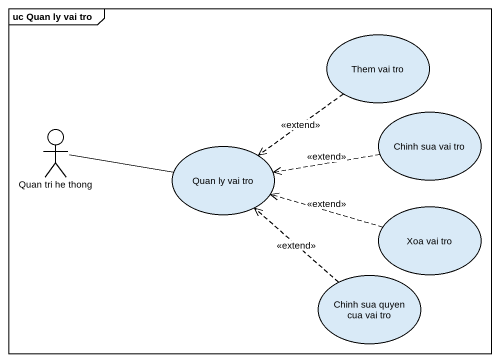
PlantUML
@startuml
mainframe uc Quan ly vai tro
usecase "Them vai tro" as Them_vai_tro
actor "Quan tri he thong" as Quan_tri_he_thong
usecase "Chinh sua vai tro" as Chinh_sua_vai_tro
usecase "Quan ly vai tro" as Quan_ly_vai_tro
usecase "Xoa vai tro" as Xoa_vai_tro
usecase "Chinh sua quyen cua vai tro" as Chinh_sua_quyen_cua_vai_tro
Them_vai_tro ..> Quan_ly_vai_tro : <<extend>>
Chinh_sua_vai_tro .left.> Quan_ly_vai_tro : <<extend>>
Quan_ly_vai_tro -left- Quan_tri_he_thong
Xoa_vai_tro .left.> Quan_ly_vai_tro : <<extend>>
Chinh_sua_quyen_cua_vai_tro .up.> Quan_ly_vai_tro : <<extend>>
@enduml
